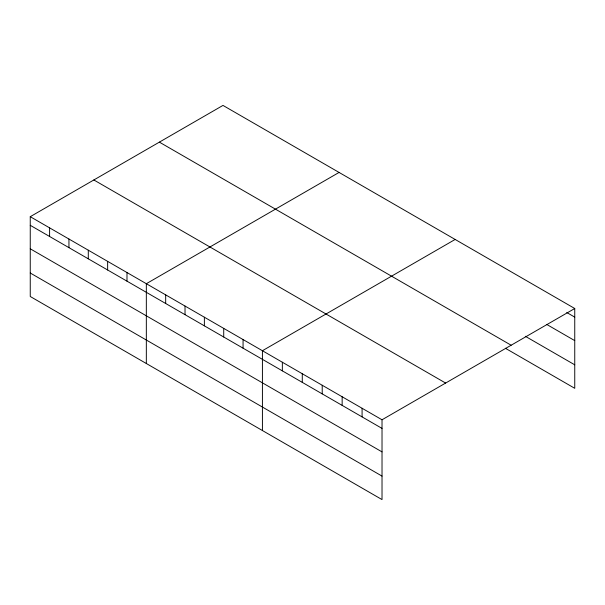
<?xml version="1.0" encoding="UTF-8"?>
<svg xmlns="http://www.w3.org/2000/svg" width="605" height="605" viewBox="0 0 605 605"><rect width="100%" height="100%" fill="white"/><g stroke="black" fill="none" stroke-linecap="round" stroke-linejoin="round"><path stroke-width="0.91" d="M382.02 451.89L382.02 419.779L30.25 216.688L30.25 296.495L382.02 499.586L382.02 451.89L30.25 248.799M505.379 348.261L574.75 388.312L574.75 308.505L222.98 105.414L30.25 216.688M339.065 172.433L146.334 283.707L146.334 363.514M455.149 239.451L262.419 350.726L262.419 430.533M382.02 419.779L574.75 308.505M566.779 312.528L574.75 317.126M546.844 324.507L574.75 340.623M525.314 336.282L574.75 364.823M159.38 142.137L511.149 345.228M93.851 179.965L445.62 383.056M30.25 225.31L382.02 428.401M30.25 273.006L382.02 476.097M362.085 408.269L362.085 416.89M342.15 396.759L342.15 405.388M322.215 385.256L322.215 393.878M302.281 373.746L302.281 382.368M282.353 362.236L282.353 370.857M243.066 339.556L243.066 348.177M223.721 328.386L223.721 337.008M204.377 317.217L204.377 325.838M185.024 306.047L185.024 314.668M165.679 294.877L165.679 303.498M126.989 272.537L126.989 281.159M107.637 261.368L107.637 269.989M88.292 250.198L88.292 258.819M68.947 239.028L68.947 247.649M49.595 227.858L49.595 236.479"/></g></svg>
